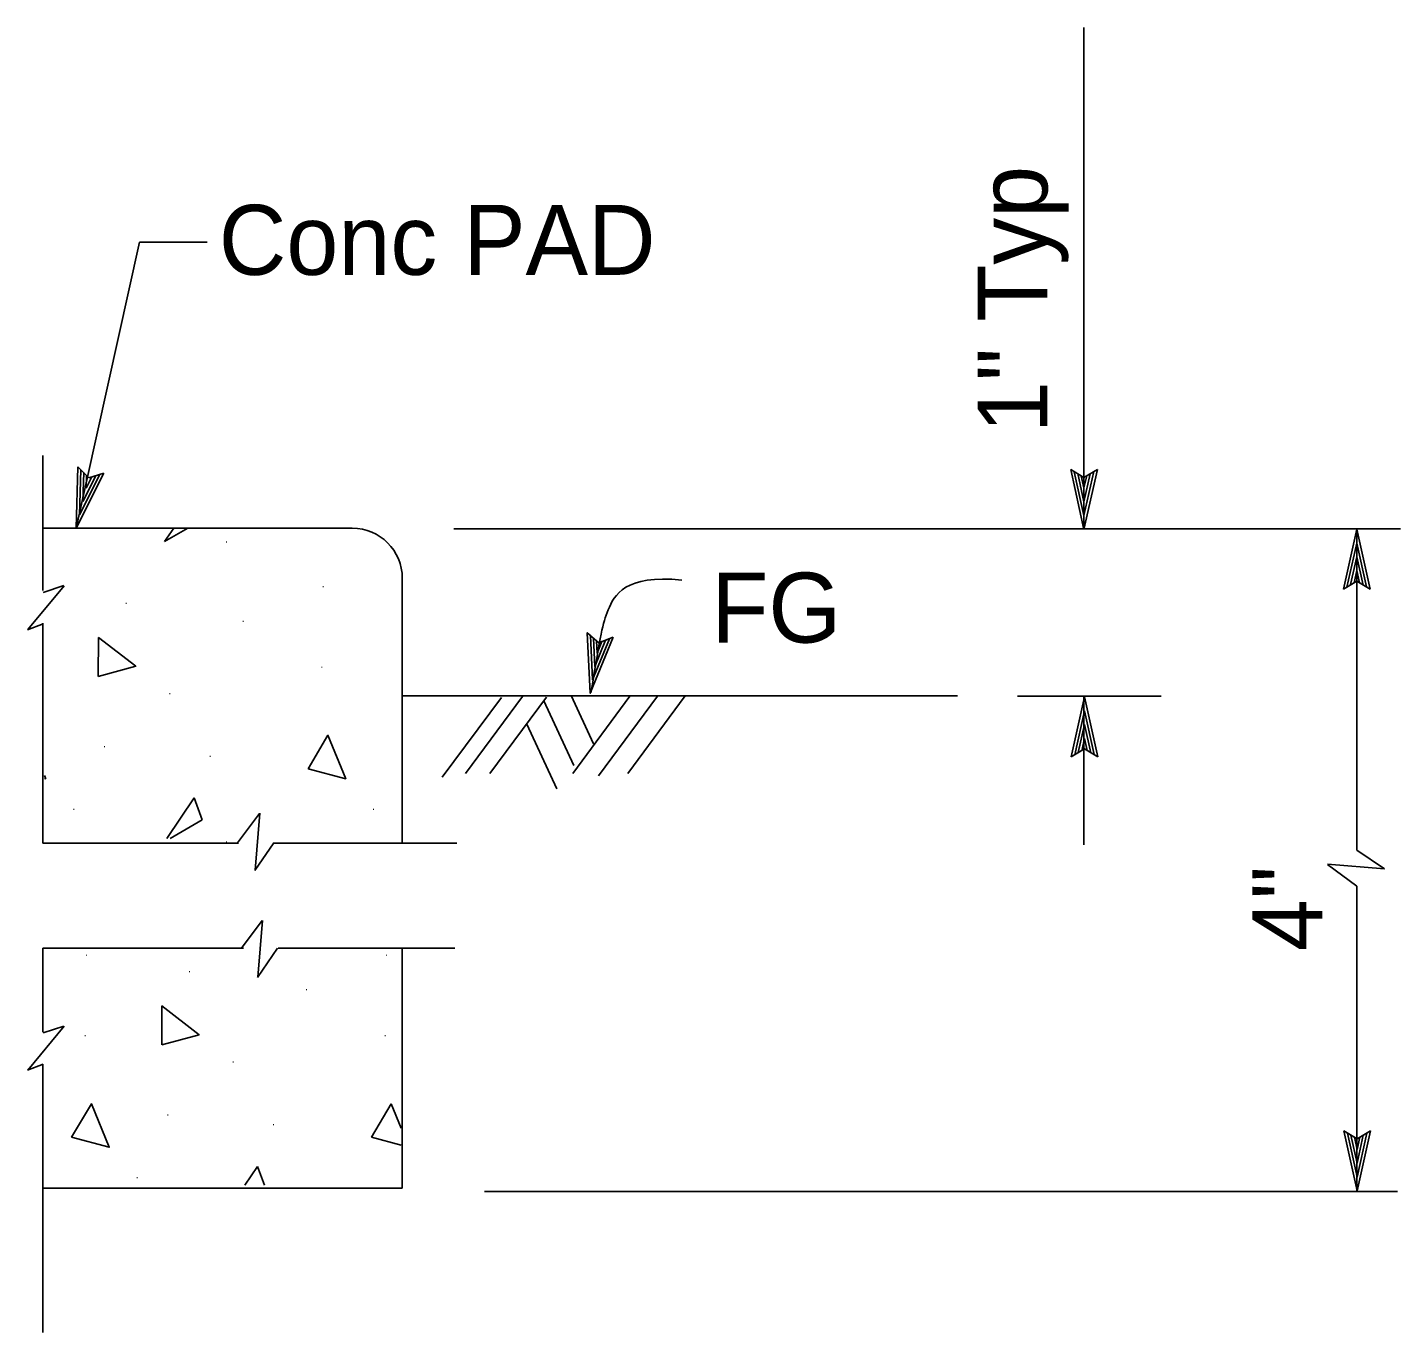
# Model space of a CAD drawing. Extents: x -894 to 866, y -476 to 714.
# Drawn here: x 245.8 to 383.2, y 196.4 to 326.9 of the extents above; entities that cross this region are included whole.
import ezdxf

# ---------------------------------------------------------------- set-up
doc = ezdxf.new("R2010")
doc.units = 0
for name, color, linetype in [('56 Stage 3 Anno', 7, 'Continuous'), ('57 Undefined', 7, 'Continuous'), ('59 Sndwall Anno', 7, 'Continuous'), ('60 Nongeo Data', 7, 'Continuous')]:
    doc.layers.add(name, color=color, linetype=linetype)

msp = doc.modelspace()

# ---------------------------------------------------------------- linework, layer by layer
at = {"layer": '56 Stage 3 Anno'}
for p, q in [((351.49, 276.81), (351.49, 326.94)), ((250.67, 276.84), (250.83, 282.99)), ((250.83, 282.99), (250.83, 282.99)), ((250.83, 282.99), (251.93, 281.89)), ((253.43, 282.34), (250.67, 276.84)), ((251.01, 278.19), (251.13, 282.67)), ((253.03, 282.22), (251.01, 278.18)), ((251.34, 279.52), (251.42, 282.42)), ((252.62, 282.08), (251.34, 279.52)), ((251.68, 280.86), (251.71, 282.1)), ((252.24, 281.99), (251.68, 280.86)), ((251.93, 281.89), (253.43, 282.34)), ((253.43, 282.34), (253.43, 282.34)), ((351.49, 276.73), (350.16, 282.73)), ((350.16, 282.73), (350.16, 282.73)), ((350.16, 282.73), (351.49, 281.93)), ((351.48, 278.12), (350.52, 282.49)), ((351.49, 279.49), (350.86, 282.32)), ((351.49, 280.87), (351.22, 282.08)), ((351.49, 281.93), (352.83, 282.73)), ((352.83, 282.73), (351.49, 276.73)), ((352.47, 282.51), (351.49, 278.11)), ((352.11, 282.28), (351.49, 279.49)), ((351.76, 282.1), (351.49, 280.87)), ((352.83, 282.73), (352.83, 282.73)), ((250.67, 276.84), (250.67, 276.84)), ((288.46, 276.78), (383.16, 276.78)), ((351.49, 276.73), (351.49, 276.73)), ((377.44, 270.74), (378.78, 276.74)), ((378.78, 276.74), (378.78, 276.74)), ((378.78, 276.74), (380.11, 270.74)), ((378.8, 244.63), (378.8, 276.78)), ((377.8, 270.96), (378.78, 275.36)), ((378.79, 275.35), (379.75, 270.98)), ((378.16, 271.2), (378.78, 273.98)), ((378.78, 273.98), (379.41, 271.16)), ((378.51, 271.37), (378.78, 272.6)), ((378.78, 272.6), (379.05, 271.39)), ((378.78, 271.54), (377.44, 270.74)), ((377.44, 270.74), (377.44, 270.74)), ((380.11, 270.74), (378.78, 271.54)), ((380.11, 270.74), (380.11, 270.74)), ((359.22, 260.03), (344.85, 260.03)), ((350.21, 253.97), (351.55, 259.97)), ((351.49, 245.18), (351.49, 260.04)), ((351.55, 259.97), (351.55, 259.97)), ((351.55, 259.97), (352.88, 253.97)), ((350.56, 254.18), (351.55, 258.59)), ((351.55, 258.58), (352.52, 254.2)), ((350.92, 254.42), (351.55, 257.2)), ((351.55, 257.2), (352.17, 254.38)), ((351.27, 254.59), (351.54, 255.82)), ((351.54, 255.82), (351.81, 254.61)), ((351.55, 254.77), (350.21, 253.97)), ((352.88, 253.97), (351.55, 254.77)), ((350.21, 253.97), (350.21, 253.97)), ((352.88, 253.97), (352.88, 253.97)), ((381.57, 242.76), (378.8, 244.63)), ((375.85, 243.25), (381.54, 242.78)), ((378.8, 241.03), (375.86, 243.2)), ((378.8, 210.5), (378.8, 241.03)), ((378.81, 210.56), (377.48, 216.56)), ((377.48, 216.56), (377.48, 216.56)), ((377.48, 216.56), (378.81, 215.76)), ((378.81, 211.95), (377.84, 216.32)), ((378.81, 213.32), (378.18, 216.14)), ((378.81, 214.7), (378.54, 215.91)), ((378.81, 215.76), (380.15, 216.56)), ((380.15, 216.56), (378.81, 210.56)), ((379.79, 216.34), (378.81, 211.94)), ((379.43, 216.11), (378.81, 213.32)), ((379.09, 215.93), (378.81, 214.7)), ((380.15, 216.56), (380.15, 216.56)), ((291.5, 210.5), (382.86, 210.5)), ((378.81, 210.56), (378.81, 210.56))]:
    msp.add_line(p, q, dxfattribs=at)
msp.add_lwpolyline([(263.77, 305.45), (257.01, 305.45), (250.67, 276.84)], dxfattribs=at)
msp.add_lwpolyline([(304.39, 265.94), (302.09, 260.34), (301.8, 266.38), (302.11, 266.12), (302.32, 261.69), (304.01, 265.79), (303.63, 265.64), (302.55, 263.02), (302.42, 265.85), (302.73, 265.58), (302.79, 264.36), (303.25, 265.5), (302.96, 265.39), (301.8, 266.38), (302.96, 265.39)], close=True, dxfattribs=at)
msp.add_open_spline([(302.16, 260.36), (303.17, 266.41), (303.4, 268.01), (305.58, 272.25), (311.26, 271.66)], degree=3, dxfattribs=at)
at = {"layer": '59 Sndwall Anno'}
for p, q in [((293.21, 259.92), (287.29, 251.94)), ((295.33, 260.02), (289.61, 252.31)), ((297.71, 259.95), (292.05, 252.31)), ((302.42, 255.29), (300.18, 260.1)), ((306.07, 260.03), (300.35, 252.31)), ((308.82, 260.04), (302.91, 252.06)), ((311.59, 260.07), (305.84, 252.31)), ((300.47, 253.1), (297.46, 259.56)), ((298.76, 250.78), (295.75, 257.24))]:
    msp.add_line(p, q, dxfattribs=at)
for points in [[(259.51, 275.5), (260.42, 276.84)], [(261.82, 276.84), (259.51, 275.5)], [(247.5, 252.11), (247.64, 251.78)], [(247.64, 251.78), (247.5, 251.81)], [(259.73, 245.82), (262.47, 249.86)], [(262.47, 249.86), (263.26, 247.68)], [(263.26, 247.68), (260.06, 245.82)], [(280.21, 215.91), (282.19, 219.27)], [(282.19, 219.27), (283.19, 216.84)], [(283.19, 215.13), (280.21, 215.91)], [(267.54, 211.14), (268.81, 213)], [(268.81, 213), (269.49, 211.14)]]:
    msp.add_lwpolyline(points, dxfattribs=at)
for points in [[(252.88, 262), (252.91, 265.91), (256.63, 263.03)], [(273.88, 252.76), (275.85, 256.13), (277.64, 251.78)], [(259.22, 225.15), (259.25, 229.05), (262.97, 226.17)], [(250.21, 215.91), (252.19, 219.27), (253.97, 214.92)]]:
    msp.add_lwpolyline(points, close=True, dxfattribs=at)
at = {"layer": '60 Nongeo Data'}
for p, q in [((247.32, 284.13), (247.32, 270.61)), ((247.32, 276.84), (278.29, 276.84)), ((249.48, 271.09), (245.84, 266.7)), ((247.37, 270.42), (249.44, 271.11)), ((283.29, 271.84), (283.29, 245.34)), ((245.8, 266.69), (247.37, 267.29)), ((247.32, 267.36), (247.32, 245.34)), ((283.36, 260.06), (338.85, 260.06)), ((266.82, 245.38), (269, 248.32)), ((269.04, 248.33), (268.58, 242.63)), ((247.32, 245.34), (266.91, 245.34)), ((268.55, 242.61), (270.43, 245.38)), ((270.37, 245.34), (288.75, 245.34)), ((267.22, 234.84), (269.27, 237.6)), ((269.31, 237.61), (268.85, 231.92)), ((247.32, 234.84), (267.39, 234.84)), ((247.32, 234.84), (247.32, 226.43)), ((268.82, 231.9), (270.82, 234.84)), ((270.86, 234.84), (288.56, 234.84)), ((283.29, 234.84), (283.29, 210.84)), ((249.47, 227.02), (245.83, 222.63)), ((247.36, 226.35), (249.43, 227.04)), ((245.79, 222.62), (247.36, 223.22)), ((247.32, 223.24), (247.32, 196.38)), ((247.43, 210.84), (283.29, 210.84))]:
    msp.add_line(p, q, dxfattribs=at)
msp.add_arc((278.29, 271.84), 5, 0, 90, dxfattribs=at)

# ---------------------------------------------------------------- texts
at = {"layer": '57 Undefined'}
for s, p in [('1" Typ', (347.84, 286.36)), ('4"', (375.33, 234.53))]:
    msp.add_text(s, height=7, rotation=90, dxfattribs=at).set_placement(p)
for s, p in [('Conc PAD', (264.93, 302.19)), ('FG', (314.2, 265.4))]:
    msp.add_text(s, height=7, dxfattribs=at).set_placement(p)
at = {"layer": '59 Sndwall Anno'}
for p in [(265.57, 275.4), (275.22, 270.93), (255.51, 269.27), (267.22, 267.47), (275.09, 262.88), (259.89, 260.23), (253.36, 254.93), (263.91, 253.96), (250.27, 248.66), (280.27, 248.66), (265.57, 245.4), (251.56, 234.07), (281.56, 234.07), (261.85, 232.41), (273.56, 230.62), (251.43, 226.02), (281.43, 226.02), (266.22, 223.38), (259.7, 218.08), (270.25, 217.11), (256.61, 211.81)]:
    msp.add_text('.', height=0.8, dxfattribs=at).set_placement(p)

doc.saveas('drawing.dxf')
